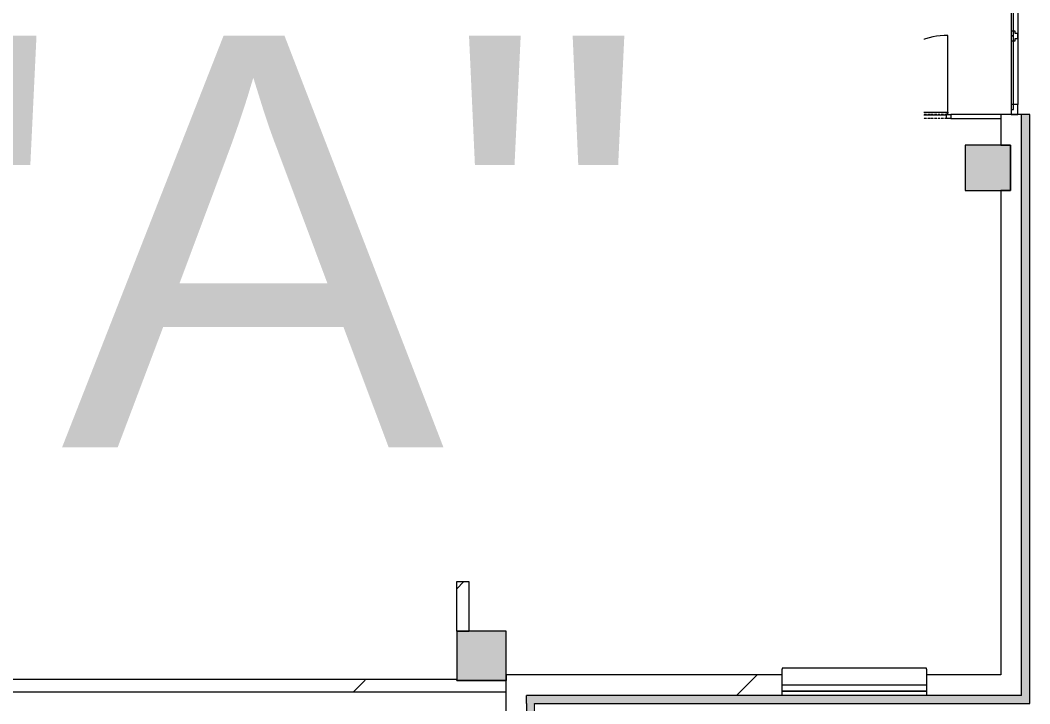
# Model space of a CAD drawing. Header units: millimetres. Extents: x -2861 to 222032, y -45352 to 20466.
# Drawn here: x 109674 to 121933, y -4239 to 4064 of the extents above; entities that cross this region are included whole.
import ezdxf

# ---------------------------------------------------------------- set-up
doc = ezdxf.new("R2010")
doc.units = ezdxf.units.MM
doc.linetypes.add('Čerchovaná se dvěma tečkami', pattern=[2.59, 1, -0.53, 0, -0.53, 0, -0.53])
for name, color, linetype, lineweight in [('A-DOOR', 31, 'Continuous', 13), ('A-DOOR-FRAM', 31, 'Continuous', 25), ('A-GENM', 13, 'Continuous', 13), ('A-GLAZ', 151, 'Continuous', 13), ('A-GLAZ-CURT', 52, 'Continuous', 13), ('A-GLAZ-CWMG', 51, 'Continuous', 13), ('A-WALL', 113, 'Continuous', 13), ('A-WALL-PATT', 111, 'Continuous', 35), ('G-ANNO-TEXT', 231, 'Continuous', 9), ('S-COLS', 52, 'Continuous', 13)]:
    doc.layers.add(name, color=color, linetype=linetype, lineweight=lineweight)
doc.styles.add('Arial_3', font='arial.ttf', dxfattribs={"height": 5000})
pattern_1 = [(45, (92359, 0), (-7184.2, 7184.2), []), (45, (95233, -3e-12), (-7184, 7184), []), (45, (100980, -7e-12), (-4310.5, 10058), [4064, -2032, 67, -1965])]
pattern_2 = [(45, (92359, 0), (-4242.6, 4242.6), [])]

# ---------------------------------------------------------------- blocks, each defined once
blk = doc.blocks.new('OKNO_2k_ - OKNO_2k_1750 x 1750-1963735-Mapka _ závislý 7')
at = {"layer": 'A-GLAZ', "lineweight": 9}
for p, q in [((-875, 5), (875, 5)), ((-875, -75), (-875, 5)), ((875, 5), (875, -75)), ((-875, -75), (875, -75)), ((-875, -126), (-875, -75)), ((875, -75), (-875, -75)), ((875, -75), (875, -126)), ((875, -126), (-875, -126))]:
    blk.add_line(p, q, dxfattribs=at)
blk = doc.blocks.new('ST_panel_sklo - ST_panel_sklo-2042904-Mapka _ závislý 7')
at = {"layer": 'A-GLAZ-CURT', "lineweight": 9}
for p, q in [((447, 0), (-447, 0)), ((-447, 0), (-447, -28)), ((447, -28), (447, 0)), ((-447, -28), (447, -28))]:
    blk.add_line(p, q, dxfattribs=at)
blk = doc.blocks.new('ST_panel_sklo - ST_panel_sklo-1403568-Mapka _ závislý 7')
at = {"layer": 'A-GLAZ-CURT', "lineweight": 9}
for p, q in [((500, 0), (-500, 0)), ((-500, 0), (-500, -28)), ((500, -28), (500, 0)), ((-500, -28), (500, -28))]:
    blk.add_line(p, q, dxfattribs=at)
blk = doc.blocks.new('Betonový čtvercový sloup - 400 x 400-1924024-Mapka _ závislý 7')
at = {"layer": 'S-COLS', "lineweight": 9}
h = blk.add_hatch(dxfattribs=at)
h.set_pattern_fill('FP_139', color=256, style=0, pattern_type=2)
h.set_pattern_definition([(45, (-22985, -2326), (-7184, 7184), []), (45, (-20112, -2326), (-7184, 7184), []), (45, (-14364, -2326), (-4310.5, 10058), [4064, -2032, 67, -1965])])
h.paths.add_polyline_path([(-200, -200), (200, -200), (200, 200), (-200, 200)])
for p, q in [((200, 200), (-200, 200)), ((-200, 200), (-200, -200)), ((200, -200), (200, 200)), ((-200, -200), (200, -200))]:
    blk.add_line(p, q, dxfattribs=at)
blk = doc.blocks.new('Rectangular Mullion - Rectangular Mullion-Loc wall 49 Bottom 120mm 02-2042903-Mapka _ závislý 7')
at = {"layer": 'A-GLAZ-CWMG', "lineweight": 9}
for p, q in [((29347, 3813), (29347, 3039)), ((29427, 3873), (29427, 3039))]:
    blk.add_line(p, q, dxfattribs=at)
blk = doc.blocks.new('Rectangular Mullion - Rectangular Mullion-Loc wall 49 Bottom 120mm 02-1403882-Mapka _ závislý 7')
at = {"layer": 'A-GLAZ-CWMG', "lineweight": 9}
for p, q in [((29347, 5813), (29347, 4933)), ((29427, 5873), (29427, 4873))]:
    blk.add_line(p, q, dxfattribs=at)
blk = doc.blocks.new('Rectangular Mullion - Rectangular Mullion-Loc wall 49 Bottom 120mm 02-2036990-Mapka _ závislý 7')
at = {"layer": 'A-GLAZ-CWMG', "lineweight": 9}
for p, q in [((0, 79), (-120, 79)), ((-120, 79), (-120, -1)), ((0, -1), (0, 79)), ((-120, -1), (0, -1))]:
    blk.add_line(p, q, dxfattribs=at)
blk = doc.blocks.new('Rectangular Mullion - Rectangular Mullion-Loc wall 49 Bottom 120mm-V146-Mapka _ závislý 7')
at = {"layer": 'A-GLAZ-CWMG', "lineweight": 9}
for p, q in [((-60, -1), (-60, 49)), ((-60, 49), (-30, 49)), ((-30, 49), (-30, 79)), ((-30, 79), (30, 79)), ((30, 79), (30, 49)), ((30, 49), (60, 49)), ((60, 49), (60, -1)), ((60, -1), (-60, -1))]:
    blk.add_line(p, q, dxfattribs=at)
blk = doc.blocks.new('parapet s nosem_vnitní - parapet s nosem_vnitní-1550233-Mapka _ závislý 7')
at = {"layer": 'A-GENM', "lineweight": 9}
for p, q in [((875, 200), (-875, 200)), ((-875, 200), (-875, 190)), ((875, 200), (-875, 200)), ((-875, 0), (-875, 190)), ((875, 190), (875, 200)), ((875, 190), (875, 0))]:
    blk.add_line(p, q, dxfattribs=at)
blk = doc.blocks.new('DVERE_1k_oblozka - DD03_01_800x1970_koupelna-2042788-Mapka _ závislý 7')
at = {"layer": 'A-DOOR', "lineweight": 9}
for p, q in [((-415, 22), (-415, 882)), ((0, -78), (0, 922)), ((-400, 22), (-450, 22)), ((-450, 22), (-450, -28)), ((415, 52), (-415, 52)), ((-415, 52), (-415, 37)), ((-415, 37), (-400, 37)), ((-400, -28), (-400, 22)), ((-400, 12), (400, 12)), ((305, 52), (-305, 52)), ((400, 37), (415, 37)), ((450, 22), (400, 22)), ((400, 22), (400, -28)), ((415, 37), (415, 52)), ((415, 52), (415, 22)), ((450, -28), (450, 22)), ((-450, -28), (-400, -28)), ((400, -28), (450, -28))]:
    blk.add_line(p, q, dxfattribs=at)
at = {"layer": 'A-DOOR', "linetype": 'Čerchovaná se dvěma tečkami', "lineweight": 9}
for p, q in [((-400, 22), (400, 22)), ((-400, -28), (400, -28))]:
    blk.add_line(p, q, dxfattribs=at)
at = {"layer": 'A-DOOR', "lineweight": 9}
blk.add_arc((-415, 52), 830, 360, 90, dxfattribs=at)
at = {"layer": 'A-DOOR-FRAM', "lineweight": 9}
for p, q in [((-400, 22), (-450, 22)), ((-400, -28), (-400, 22)), ((400, 22), (400, -28)), ((400, 22), (450, 22)), ((-450, -28), (-400, -28)), ((450, -28), (400, -28))]:
    blk.add_line(p, q, dxfattribs=at)
blk = doc.blocks.new('DVERE_1k_oblozka - DD03_01_900x1970-2043994-Mapka _ závislý 7')
at = {"layer": 'A-DOOR', "lineweight": 9}
for p, q in [((-500, 28), (-450, 28)), ((-500, -22), (-500, 28)), ((-450, 28), (-450, -22)), ((0, 78), (0, -1022)), ((450, 28), (500, 28)), ((450, -22), (450, 28)), ((500, 28), (500, -22)), ((-450, -22), (-500, -22)), ((-465, -22), (-465, -982)), ((-465, -37), (-450, -37)), ((-465, -52), (-465, -37)), ((465, -52), (-465, -52)), ((-450, -12), (450, -12)), ((355, -52), (-355, -52)), ((500, -22), (450, -22)), ((450, -37), (465, -37)), ((465, -52), (465, -22)), ((465, -37), (465, -52))]:
    blk.add_line(p, q, dxfattribs=at)
at = {"layer": 'A-DOOR', "linetype": 'Čerchovaná se dvěma tečkami', "lineweight": 9}
for p, q in [((-450, 28), (450, 28)), ((-450, -22), (450, -22))]:
    blk.add_line(p, q, dxfattribs=at)
at = {"layer": 'A-DOOR', "lineweight": 9}
blk.add_arc((-465, -52), 930, 270, 0, dxfattribs=at)
at = {"layer": 'A-DOOR-FRAM', "lineweight": 9}
for p, q in [((-500, 28), (-450, 28)), ((-450, 28), (-450, -22)), ((450, -22), (450, 28)), ((500, 28), (450, 28)), ((-450, -22), (-500, -22)), ((450, -22), (500, -22))]:
    blk.add_line(p, q, dxfattribs=at)

msp = doc.modelspace()

# ---------------------------------------------------------------- hatches: boundary and pattern name
at = {"layer": 'A-WALL-PATT', "lineweight": 9}
h = msp.add_hatch(dxfattribs=at)
h.set_pattern_fill('FP_79', color=256, angle=45, style=0, pattern_type=2)
h.set_pattern_definition([(45, (92359, 0), (-7184.2, 7184.2), []), (45, (95233, -3e-12), (-7184.2, 7184.2), []), (45, (100980, -8e-12), (-4310.5, 10058), [4064, -2032, 67, -1965])])
h.paths.add_polyline_path([(120972.6, 2869.2), (121582.6, 2869.2), (121582.6, 2919.2), (120972.6, 2919.2)])
h.paths.add_polyline_path([(109087.8, 2869.2), (111722, 2869.2), (111722, 2919.2), (109087.8, 2919.2)])
h.paths.add_polyline_path([(117884.1, 2869.2), (117884.1, 2919.2), (116824.1, 2919.2), (116824.1, 2869.2), (117389.1, 2869.2)])
h.paths.add_polyline_path([(119972.6, 2869.2), (119972.6, 2919.2), (118884.1, 2919.2), (118884.1, 2869.2), (119469.1, 2869.2)])
h.paths.add_polyline_path([(114652, 2869.2), (115824.1, 2869.2), (115824.1, 2919.2), (114652, 2919.2)])
h.paths.add_polyline_path([(112622, 2869.2), (113752, 2869.2), (113752, 2919.2), (112622, 2919.2)])
h = msp.add_hatch(dxfattribs=at)
h.set_pattern_fill('FP_78', color=256, angle=45, style=0, pattern_type=2)
h.set_pattern_definition(pattern_1)
h.paths.add_polyline_path([(111159.8, -1142.8), (111159.8, 2869.2), (111109.8, 2869.2), (111109.8, -1142.8)])
h = msp.add_hatch(dxfattribs=at)
h.set_pattern_fill('FP_78', color=256, angle=45, style=0, pattern_type=2)
h.set_pattern_definition(pattern_1)
h.paths.add_polyline_path([(113242, -1142.8), (113242, 2869.2), (113192, 2869.2), (113192, -1142.8)])
h = msp.add_hatch(dxfattribs=at)
h.set_pattern_fill('FP_78', color=256, angle=45, style=0, pattern_type=2)
h.set_pattern_definition(pattern_1)
h.paths.add_polyline_path([(115319.8, -1142.8), (115319.8, 2125.9), (115269.8, 2125.9), (115269.8, -1142.8)])
h.paths.add_polyline_path([(115319.8, 2525.9), (115319.8, 2869.2), (115269.8, 2869.2), (115269.8, 2525.9)])
h = msp.add_hatch(dxfattribs=at)
h.set_pattern_fill('FP_112', color=256, angle=45, style=0, pattern_type=2)
h.set_pattern_definition(pattern_1)
h.paths.add_polyline_path([(117389.1, -1158.3), (117389.1, 2869.2), (117339.1, 2869.2), (117339.1, -1158.3)])
h = msp.add_hatch(dxfattribs=at)
h.set_pattern_fill('FP_112', color=256, angle=45, style=0, pattern_type=2)
h.set_pattern_definition(pattern_1)
h.paths.add_polyline_path([(119469.1, -1158.3), (119469.1, 2869.2), (119419.1, 2869.2), (119419.1, -1158.3)])
h = msp.add_hatch(dxfattribs=at)
h.set_pattern_fill('FP_92', color=256, angle=45, style=0, pattern_type=2)
h.set_pattern_definition([(135, (121833, 5211), (-5747.4, -5747.4), []), (90, (119140.5, 14368.7), (-5747.4, 5747.4), [1016, -10478.7]), (135, (119140.5, 15385), (-5747.4, -5747.4), [1016, -7112]), (180, (118422, 16103), (-5747.4, -5747.4), [1016, -10478.7]), (225, (117406, 16103), (5747.4, -5747.4), [1016, -7112]), (90, (116687.6, 14368.7), (-5747.4, 5747.4), [1016, -10478.7]), (135, (117406, 13650), (-5747.4, -5747.4), [1016, -7112]), (180, (118422, 13650.3), (-5747.4, -5747.4), [1016, -10478.7]), (225, (119140.5, 14369), (5747.4, -5747.4), [1016, -7112]), (135, (115759, 17032), (-5747.4, -5747.4), [2032, -6096])])
h.paths.add_polyline_path([(121832.6, -3886.1), (121832.6, 2919.2), (121582.6, 2919.2), (121582.6, 2545.3), (121697.6, 2545.3), (121697.6, 1995.3), (121582.6, 1995.3), (121582.6, -3886.1), (121697.6, -3886.1)])
for points in [[(121832.6, -4136.1), (121932.6, -4136.1), (121932.6, 2919.2), (121832.6, 2919.2), (121832.6, -3886.1)], [(115919.5, -4236.1), (121932.6, -4236.1), (121932.6, -4136.1), (115819.5, -4136.1), (115819.5, -4236.1), (115902, -4236.1)]]:
    msp.add_hatch(color=256, dxfattribs=at).paths.add_polyline_path(points)
h = msp.add_hatch(dxfattribs=at)
h.set_pattern_fill('FP_73', color=256, style=0, pattern_type=2)
h.set_pattern_definition(pattern_2)
h.paths.add_polyline_path([(114974.8, -3356.1), (115123.3, -3356.1), (115123.3, -2758.3), (114973.3, -2758.3)])
h = msp.add_hatch(dxfattribs=at)
h.set_pattern_fill('FP_81', color=256, angle=45, style=0, pattern_type=2)
h.set_pattern_definition([(135, (115819.5, -7862), (-5747.4, -5747.4), []), (90, (113127.3, 1296), (-5747.4, 5747.4), [1016, -10478.7]), (135, (113127, 2312), (-5747.4, -5747.4), [1016, -7112]), (180, (112409, 3030.6), (-5747.4, -5747.4), [1016, -10478.7]), (225, (111393, 3031), (5747.4, -5747.4), [1016, -7112]), (90, (110674.5, 1296), (-5747.4, 5747.4), [1016, -10478.7]), (135, (111393, 578), (-5747.4, -5747.4), [1016, -7112]), (180, (112409, 578), (-5747.4, -5747.4), [1016, -10478.7]), (225, (113127, 1296), (5747.4, -5747.4), [1016, -7112]), (135, (109746, 3959.5), (-5747.4, -5747.4), [2032, -6096])])
h.paths.add_polyline_path([(115569.5, -17584.7), (115819.5, -17584.7), (115819.5, -16045.1), (115569.5, -16045.1), (115569.5, -17334.7)])
h.paths.add_polyline_path([(115689.5, -15145.1), (115819.5, -15145.1), (115819.5, -14895.1), (115569.5, -14910.1), (115584, -15145.1), (115593.7, -15145.1)])
h.paths.add_polyline_path([(115664.6, -13995.1), (115819.5, -13995.1), (115819.5, -13710.1), (115569.5, -13710.1), (115569.5, -13995.1)])
h.paths.add_polyline_path([(115787.9, -12810.1), (115819.5, -12810.1), (115819.5, -12505.8), (115569.5, -12505.8), (115569.5, -12810.1), (115769.5, -12810.1)])
h.paths.add_polyline_path([(115739.5, -11605.8), (115819.5, -11605.8), (115819.5, -10295.8), (115569.5, -10295.8), (115569.5, -11605.8)])
h.paths.add_polyline_path([(115689.5, -8195.8), (115819.5, -8195.8), (115819.5, -7595.8), (115569.5, -7595.8), (115569.5, -8195.8), (115660.1, -8195.8)])
h.paths.add_polyline_path([(115769.5, -5495.8), (115819.5, -5495.8), (115819.5, -3886.1), (115574.8, -3886.1), (115569.5, -5495.8), (115768.8, -5495.8)])
h = msp.add_hatch(dxfattribs=at)
h.set_pattern_fill('FP_88', color=256, angle=45, style=0, pattern_type=2)
h.set_pattern_definition([(45, (118371, -4136), (-5747, 5747), []), (360, (127529, -1444), (5747.4, 5747.4), [1016, -10478.7]), (45, (128545, -1444), (-5747.4, 5747.4), [1016, -7112]), (90, (129263.3, -725.6), (-5747.4, 5747.4), [1016, -10478.7]), (135, (129263, 290.4), (-5747.4, -5747.4), [1016, -7112]), (360, (127529, 1009), (5747.4, 5747.4), [1016, -10478.7]), (45, (126810.5, 290.4), (-5747.4, 5747.4), [1016, -7112]), (90, (126810.5, -725.6), (-5747.4, 5747.4), [1016, -10478.7]), (135, (127529, -1444), (-5747.4, -5747.4), [1016, -7112]), (45, (130192, 1938), (-5747.4, 5747.4), [2032, -6096])])
h.paths.add_polyline_path([(115819.5, -4136.1), (118927.6, -4136.1), (118927.6, -3886.1), (115819.5, -3886.1)])
h.paths.add_polyline_path([(121582.6, -4136.1), (121832.6, -4136.1), (121832.6, -3886.1), (120677.6, -3886.1), (120677.6, -4136.1)])
h = msp.add_hatch(dxfattribs=at)
h.set_pattern_fill('FP_73', color=256, style=0, pattern_type=2)
h.set_pattern_definition(pattern_2)
h.paths.add_polyline_path([(113848.3, -4093.4), (115569.5, -4093.4), (115569.5, -3956.1), (109161.9, -3943.4), (109161.9, -4093.4), (111794.5, -4093.4)])
h = msp.add_hatch(color=41, dxfattribs=at)
h.paths.add_polyline_path([(115919.5, -17334.7), (115902, -12485.2), (115819.5, -12505.8), (115820.5, -17334.7), (115902, -17334.7)])
h.paths.add_polyline_path([(115919.5, -11625.8), (115902, -4236.1), (115819.5, -4236.1), (115820.5, -11605.8), (115902, -11622.3)])
at = {"layer": 'S-COLS'}
for points in [[(121697.6, 1995.3), (121697.6, 2545.3), (121147.6, 2545.3), (121147.6, 1995.3), (121582.6, 1995.3)], [(115569.5, -3956.1), (115574.8, -3886.1), (115574.8, -3356.1), (114974.8, -3367.4), (114974.8, -3956.1), (115123.3, -3956.1)]]:
    msp.add_hatch(color=256, dxfattribs=at).paths.add_polyline_path(points)

# ---------------------------------------------------------------- linework, layer by layer
at = {"layer": 'A-WALL', "lineweight": 9}
for p, q in [((111722, 2919.2), (109037.8, 2919.2)), ((109087.8, 2869.2), (111109.8, 2869.2)), ((111109.8, 2869.2), (111109.8, -1142.8)), ((111159.8, 2869.2), (111722, 2869.2)), ((111159.8, -1142.8), (111159.8, 2869.2)), ((113752, 2919.2), (112622, 2919.2)), ((112622, 2869.2), (113192, 2869.2)), ((113192, 2869.2), (113192, -1142.8)), ((113242, 2869.2), (113752, 2869.2)), ((113242, -1142.8), (113242, 2869.2)), ((115824.1, 2919.2), (114652, 2919.2)), ((114652, 2869.2), (115269.8, 2869.2)), ((115269.8, 2869.2), (115269.8, 2525.9)), ((115319.8, 2869.2), (115824.1, 2869.2)), ((115319.8, 2525.9), (115319.8, 2869.2)), ((117884.1, 2919.2), (116824.1, 2919.2)), ((116824.1, 2869.2), (117339.1, 2869.2)), ((117339.1, 2869.2), (117339.1, -1158.3)), ((117389.1, -1158.3), (117389.1, 2869.2)), ((117389.1, 2869.2), (117884.1, 2869.2)), ((119972.6, 2919.2), (118884.1, 2919.2)), ((118884.1, 2869.2), (119419.1, 2869.2)), ((119419.1, 2869.2), (119419.1, -1158.3)), ((119469.1, 2869.2), (119972.6, 2869.2)), ((119469.1, -1158.3), (119469.1, 2869.2)), ((121932.6, 2919.2), (120972.6, 2919.2)), ((120972.6, 2869.2), (121582.6, 2869.2)), ((121582.6, 2919.2), (121582.6, 2545.3)), ((121832.6, -4136.1), (121832.6, 2919.2)), ((121932.6, -4236.1), (121932.6, 2919.2)), ((121582.6, 2545.3), (121697.6, 2545.3)), ((121697.6, 2545.3), (121697.6, 1995.3)), ((115269.8, 2125.9), (115269.8, -1142.8)), ((115319.8, -1142.8), (115319.8, 2125.9)), ((121582.6, 1995.3), (121582.6, -3886.1)), ((121697.6, 1995.3), (121582.6, 1995.3)), ((111109.8, -1142.8), (111159.8, -1142.8)), ((113192, -1142.8), (113242, -1142.8)), ((115269.8, -1142.8), (115319.8, -1142.8)), ((117339.1, -1158.3), (117389.1, -1158.3)), ((119419.1, -1158.3), (119469.1, -1158.3)), ((114973.3, -2758.3), (114973.3, -3356.1)), ((115123.3, -2758.3), (114973.3, -2758.3)), ((115123.3, -3356.1), (115123.3, -2758.3)), ((114973.3, -3356.1), (115123.3, -3356.1)), ((115574.8, -3886.1), (115574.8, -3956.1)), ((118927.6, -3886.1), (115574.8, -3886.1)), ((121582.6, -3886.1), (120677.6, -3886.1)), ((114974.8, -3943.4), (109071.9, -3943.4)), ((114974.8, -3956.1), (114974.8, -3943.4)), ((115574.8, -3956.1), (114974.8, -3956.1)), ((115569.5, -3956.1), (115569.5, -5495.8)), ((109161.9, -4093.4), (115569.5, -4093.4)), ((115819.5, -4236.1), (115819.5, -4136.1)), ((118927.6, -4136.1), (115819.5, -4136.1)), ((121832.6, -4136.1), (120677.6, -4136.1)), ((115919.5, -4236.1), (121932.6, -4236.1))]:
    msp.add_line(p, q, dxfattribs=at)
at = {"layer": 'A-WALL', "color": 2, "lineweight": 9}
for p, q in [((115819.5, -4236.1), (115819.5, -5495.8)), ((115919.5, -17334.7), (115919.5, -4236.1))]:
    msp.add_line(p, q, dxfattribs=at)
at = {"layer": 'S-COLS', "lineweight": 9}
for p, q in [((121582.6, 2545.3), (121147.6, 2545.3)), ((121147.6, 2545.3), (121147.6, 1995.3)), ((121697.6, 2545.3), (121582.6, 2545.3)), ((121697.6, 1995.3), (121697.6, 2545.3)), ((121147.6, 1995.3), (121582.6, 1995.3)), ((121582.6, 1995.3), (121697.6, 1995.3)), ((115123.3, -3356.1), (114974.8, -3356.1)), ((114974.8, -3356.1), (114974.8, -3943.4)), ((115574.8, -3356.1), (115123.3, -3356.1)), ((115574.8, -3886.1), (115574.8, -3356.1)), ((115574.8, -3956.1), (115574.8, -3886.1)), ((114974.8, -3943.4), (114974.8, -3956.1)), ((114974.8, -3956.1), (115569.5, -3956.1)), ((115569.5, -3956.1), (115574.8, -3956.1))]:
    msp.add_line(p, q, dxfattribs=at)

# ---------------------------------------------------------------- block references
at = {"layer": 'A-DOOR', "lineweight": 9}
for p in [(112172, 2897), (114202, 2897)]:
    msp.add_blockref('DVERE_1k_oblozka - DD03_01_800x1970_koupelna-2042788-Mapka _ závislý 7', p, dxfattribs=at)
at = {"layer": 'A-DOOR', "lineweight": 9, "rotation": 180}
for p in [(116324.1, 2897), (118384.1, 2897), (120472.6, 2897)]:
    msp.add_blockref('DVERE_1k_oblozka - DD03_01_900x1970-2043994-Mapka _ závislý 7', p, dxfattribs=at)
at = {"layer": 'A-GENM', "lineweight": 9}
msp.add_blockref('parapet s nosem_vnitní - parapet s nosem_vnitní-1550233-Mapka _ závislý 7', (119802.6, -4006.1), dxfattribs=at)
at = {"layer": 'A-GLAZ', "lineweight": 9}
msp.add_blockref('OKNO_2k_ - OKNO_2k_1750 x 1750-1963735-Mapka _ závislý 7', (119802.6, -4011.1), dxfattribs=at)
at = {"layer": 'A-GLAZ-CURT', "lineweight": 9}
for name, p, rotation in [('ST_panel_sklo - ST_panel_sklo-1403568-Mapka _ závislý 7', (121707.6, 4372.8), 90.0000000000001), ('ST_panel_sklo - ST_panel_sklo-2042904-Mapka _ závislý 7', (121707.6, 3426), 90.00000000000014)]:
    msp.add_blockref(name, p, dxfattribs=dict(at, rotation=rotation))
at = {"layer": 'A-GLAZ-CWMG', "lineweight": 9}
for name, p in [('Rectangular Mullion - Rectangular Mullion-Loc wall 49 Bottom 120mm 02-1403882-Mapka _ závislý 7', (92359.2, -1000)), ('Rectangular Mullion - Rectangular Mullion-Loc wall 49 Bottom 120mm 02-2042903-Mapka _ závislý 7', (92359.2, 0))]:
    msp.add_blockref(name, p, dxfattribs=at)
at = {"layer": 'A-GLAZ-CWMG', "lineweight": 9, "extrusion": (0, 0, -1), "rotation": 89.99999999999991}
msp.add_blockref('Rectangular Mullion - Rectangular Mullion-Loc wall 49 Bottom 120mm-V146-Mapka _ závislý 7', (-121707.6, 3872.8), dxfattribs=at)
at = {"layer": 'A-GLAZ-CWMG', "lineweight": 9, "rotation": 270.0000000000001}
msp.add_blockref('Rectangular Mullion - Rectangular Mullion-Loc wall 49 Bottom 120mm 02-2036990-Mapka _ závislý 7', (121707.6, 2919.2), dxfattribs=at)
at = {"layer": 'S-COLS', "lineweight": 9}
msp.add_blockref('Betonový čtvercový sloup - 400 x 400-1924024-Mapka _ závislý 7', (115344.5, 2325.9), dxfattribs=at)

# ---------------------------------------------------------------- next in the draw order: texts
at = {"layer": 'G-ANNO-TEXT', "color": 7, "insert": (107689.2, 3875.6), "char_height": 5000, "width": 11704.638, "attachment_point": 1, "style": 'Arial_3', "bg_fill": 3, "box_fill_scale": 1.25, "bg_fill_color": 256, "bg_fill_true_color": 13158600, "bg_fill_transparency": 0}
msp.add_mtext('"A"', dxfattribs=at)

doc.saveas('drawing.dxf')
